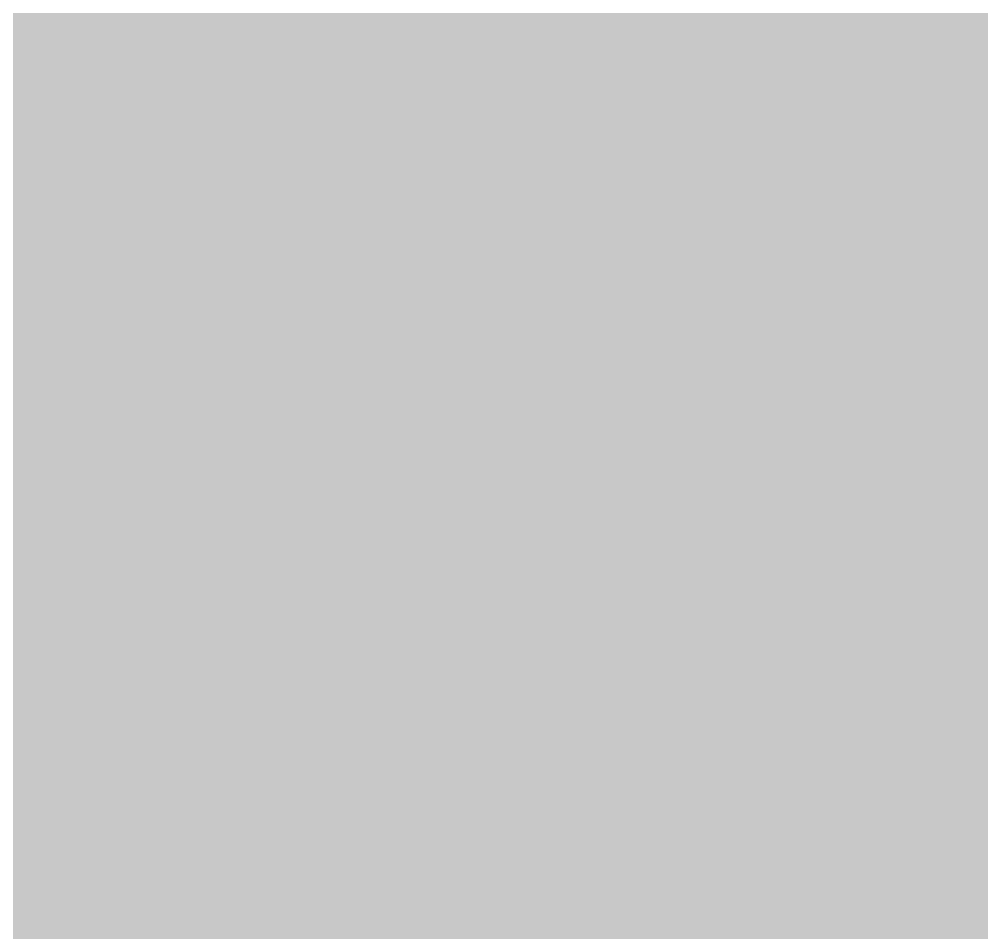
# Model space of a CAD drawing. Header units: inches. Extents: x 288635 to 693176, y 676945 to 1601077.
# Drawn here: x 500159 to 501044, y 1146998 to 1147837 of the extents above; entities that cross this region are included whole.
import ezdxf

# ---------------------------------------------------------------- set-up
doc = ezdxf.new("R2010")
doc.units = ezdxf.units.IN
doc.header["$MEASUREMENT"] = 0

msp = doc.modelspace()

# ---------------------------------------------------------------- hatches: boundary and pattern name
msp.add_hatch(color=256).paths.add_polyline_path([(512394.89, 1160162.3547), (512877.4909, 1160065.8345), (513409.5757, 1159994.0194), (513705.5326, 1159954.0743), (514604.6944, 1159867.7141), (514727.4578, 1159846.4534), (515514.0162, 1159710.2338), (516042.3373, 1159501.9534), (516403.018, 1159344.4731), (516733.2187, 1159095.5526), (516895.779, 1158872.0321), (516978.5972, 1158762.6495), (517165.0195, 1158516.4314), (517292.0198, 1158094.7906), (517286.9398, 1157810.31), (517246.2997, 1157525.8294), (517093.8994, 1157124.5086), (516936.4191, 1156921.3082), (516738.2987, 1156718.1078), (516545.2583, 1156575.8675), (516189.6576, 1156489.5074), (515818.8168, 1156448.8673), (515488.6162, 1156519.9874), (515087.2954, 1156718.1078), (514564.0543, 1157165.1487), (514203.3736, 1157510.5894), (513527.7322, 1158267.5109), (513053.2244, 1158762.6495), (512709.8506, 1159120.9526), (511695.1643, 1159846.4534), (511693.8486, 1159847.3941), (511109.6474, 1160030.2744), (511023.4429, 1160041.2459), (510550.8463, 1160101.3946), (509936.1651, 1160035.3545), (509418.004, 1159867.7141), (509381.1521, 1159846.4534), (508889.683, 1159562.9135), (508478.2022, 1159192.0728), (508130.8035, 1158762.6495), (508112.4414, 1158739.9519), (507990.5212, 1158379.2711), (508000.6812, 1157901.7502), (508076.8813, 1157683.3097), (508269.9217, 1157165.1487), (508442.6421, 1156814.628), (508757.6027, 1156316.787), (509001.4432, 1155976.4263), (509377.3639, 1155691.9458), (509600.8844, 1155570.0255), (509966.6451, 1155498.9054), (510240.9657, 1155519.2254), (510505.1262, 1155559.8655), (510591.4864, 1155585.2656), (510926.767, 1155707.1858), (511023.4429, 1155738.2999), (511368.7279, 1155849.4261), (512166.2895, 1156011.9864), (512735.2507, 1156062.7865), (513228.0117, 1156052.6265), (513497.2522, 1155951.0263), (514000.1732, 1155707.1858), (514270.2755, 1155470.8463), (514284.6538, 1155458.2653), (514589.4544, 1155026.4644), (514789.1946, 1154511.1346), (514843.4549, 1154371.1431), (514921.2847, 1153891.6288), (514960.2951, 1153614.2216), (514919.655, 1153212.9008), (514767.2547, 1152811.58), (514645.3345, 1152496.6194), (514452.2941, 1152293.419), (514122.0934, 1151968.2983), (513868.0929, 1151795.578), (513228.0117, 1151511.0974), (512730.1707, 1151363.7771), (512308.5298, 1151231.6968), (511820.8488, 1151058.9765), (511510.9682, 1150906.5762), (511328.0879, 1150794.816), (511135.0475, 1150606.8556), (511018.2072, 1150434.1352), (510998.8907, 1150381.0147), (510643.1104, 1150638.5442), (510255.7596, 1150911.5947), (509872.5403, 1151160.4627), (509906.2338, 1151201.1757), (510238.301, 1151602.4236), (510404.5458, 1151528.7078), (510998.907, 1151503.3077), (511023.4429, 1151509.1861), (511486.588, 1151620.1479), (511811.7086, 1151777.6283), (512045.3891, 1151970.6686), (511847.2687, 1152341.5094), (511765.9885, 1152295.7893), (511364.6677, 1152133.229), (511023.4429, 1151993.637), (510917.6268, 1151950.3486), (510755.0665, 1151919.8685), (510734.7465, 1152117.9889), (510785.5466, 1152265.3092), (510871.9068, 1152514.2297), (511023.4429, 1152955.0621), (511039.5471, 1153001.9107), (511379.9078, 1153768.9922), (511567.8681, 1154276.9933), (511288.4676, 1154439.5536), (511023.4429, 1153893.3213), (510902.6971, 1153644.4567), (510314.4908, 1152432.127), (510115.7661, 1152022.5432), (510096.0607, 1152090.1045), (509928.4204, 1152537.1454), (509770.9401, 1153212.7868), (509776.0201, 1153710.6278), (509801.4201, 1154061.1485), (509755.7, 1154132.2686), (509689.6599, 1154142.4286), (509603.2997, 1154086.5485), (509400.0993, 1153944.3082), (509207.0589, 1153949.3883), (508937.8184, 1154035.7484), (508409.4973, 1154289.7489), (508040.5212, 1154511.1346), (507622.0958, 1154762.1899), (506824.5342, 1155173.6707), (506550.2136, 1155254.9509), (506519.7336, 1155204.1508), (506171.1022, 1155470.8463), (506046.7235, 1155565.9933), (505564.1226, 1155845.3938), (505233.9219, 1156007.9542), (504837.6811, 1156099.3943), (504319.5201, 1156068.9143), (503887.7192, 1155936.834), (503435.4154, 1155608.3186), (503405.1182, 1155586.3133), (503308.0768, 1155470.8463), (503003.7974, 1155108.7924), (502681.3202, 1154511.1346), (502622.7967, 1154402.671), (502414.5163, 1153488.2691), (502241.7959, 1152340.1868), (501958.1867, 1151201.1757), (501926.8353, 1151075.2643), (501708.3948, 1150592.6633), (501368.0342, 1150074.5023), (501012.4334, 1149795.1017), (500606.0326, 1149586.8213), (500331.7121, 1149515.7012), (501104.1173, 1148915.8546), (501313.8474, 1148829.8998), (501491.6477, 1148941.66), (501862.4885, 1149271.8607), (502111.409, 1149708.7416), (502380.6495, 1150460.5831), (502538.1298, 1151075.2643), (502571.6169, 1151201.1757), (502792.1303, 1152030.3062), (503005.4908, 1152883.7479), (503173.1311, 1153401.909), (503295.0513, 1153843.8698), (503435.4154, 1153981.1825), (503528.7318, 1154072.4703), (503767.4923, 1154209.6306), (504356.7735, 1154148.6704), (504925.7346, 1153854.0299), (505433.7356, 1153518.7492), (505677.5761, 1153183.4685), (505748.6963, 1152980.2681), (505708.0562, 1152634.8274), (505570.8959, 1152218.2666), (504954.0923, 1151442.713), (504701.6547, 1151201.1757), (504336.4534, 1150851.7439), (503435.4154, 1149915.7819), (503025.8108, 1149490.3011), (502604.17, 1148987.3801), (502455.19, 1148594.7414), (502241.7959, 1148032.3382), (503044.4375, 1147905.338), (503400.5233, 1148539.0833), (503435.4154, 1148594.9107), (503801.359, 1149180.4205), (504471.9204, 1150028.7822), (504918.9613, 1150475.8231), (505369.3229, 1150927.8405), (505420.123, 1150346.1794), (505410.8221, 1150171.0124), (505389.643, 1149772.1382), (505354.0829, 1149507.9777), (505237.2427, 1149259.0572), (505054.3623, 1149015.2167), (504764.8017, 1148705.3361), (504414.281, 1148253.2152), (504206.0006, 1147765.5342), (504160.2805, 1147430.2536), (504221.2406, 1147094.9729), (504449.8411, 1146846.0524), (504932.4421, 1146627.6119), (505318.5228, 1146500.6117), (505686.7629, 1146421.9839), (505686.7692, 1146421.9826), (506033.2757, 1146349.174), (506512.2547, 1146252.5379), (507152.3359, 1146100.1376), (507507.9366, 1145876.6171), (507655.2569, 1145632.7766), (507746.6971, 1145363.5361), (507787.3372, 1144977.4553), (507807.6572, 1144672.6547), (507714.3974, 1144793.5611), (507536.5971, 1144895.1613), (507292.7566, 1145032.3215), (506769.5156, 1145235.522), (506495.195, 1145291.4021), (506271.6746, 1145332.0421), (505743.3535, 1145398.0823), (505286.1526, 1145393.0023), (505007.119, 1145388.4279), (504666.3914, 1145382.8422), (504117.7503, 1145342.2022), (503533.5491, 1145301.5621), (503086.5082, 1145291.4021), (502705.5074, 1145286.3221), (502431.1869, 1145296.4821), (502106.0662, 1145372.6822), (501679.3454, 1145611.4427), (500973.224, 1146200.7239), (500449.9829, 1146637.6048), (499992.782, 1147033.8455), (499560.9811, 1147414.8463), (499518.9619, 1147450.0683), (499356.9971, 1147585.8329), (499215.5404, 1147704.4069), (498809.1396, 1148197.1679), (498789.6876, 1148231.1404), (498708.0311, 1148373.7518), (498448.4589, 1148827.0891), (498158.8983, 1149385.8903), (497945.5379, 1150000.5715), (497808.3776, 1150478.0924), (497772.8176, 1150848.9332), (497741.8512, 1151201.1757), (497732.1775, 1151311.2141), (497762.6575, 1151885.2553), (497893.7854, 1152631.6856), (497945.5379, 1152865.6972), (498184.6943, 1153391.8412), (498478.939, 1153927.4193), (498789.6876, 1154285.2511), (498814.2196, 1154313.5001), (499019.7203, 1154511.1346), (499228.1126, 1154711.55), (499299.1854, 1154764.8546), (499356.9971, 1154808.2134), (499510.181, 1154923.1013), (499647.3567, 1155027.8537), (499789.5816, 1155136.4618), (500206.1424, 1155328.4861), (500296.944, 1155374.5854), (500507.3769, 1155470.8463), (500953.016, 1155674.7005), (501069.7442, 1155724.7269), (501577.7452, 1155953.3274), (501870.6568, 1156058.7756), (501958.7459, 1156090.4877), (502148.1996, 1156180.4782), (502568.3472, 1156380.0482), (502934.1079, 1156593.4087), (503370.9888, 1156877.8892), (503435.4154, 1156952.1021), (503568.1058, 1157104.9481), (503772.3096, 1157340.1702), (503938.5075, 1157622.9982), (504061.8701, 1157832.9311), (504199.0304, 1158107.2517), (504305.7106, 1158412.0523), (504294.5214, 1158762.6495), (504290.4706, 1158889.5733), (504224.4305, 1159148.6538), (504082.1902, 1159417.8943), (503889.1498, 1159605.8547), (503734.352, 1159728.6254), (503649.6444, 1159795.8073), (503594.5092, 1159839.5352), (503585.2129, 1159846.4534), (503488.2762, 1159918.5923), (503488.2732, 1159918.5946), (503488.2709, 1159918.5963), (503468.0242, 1159933.6636), (503435.4154, 1159957.9306), (503407.039, 1159979.0479), (503376.0688, 1160002.0955), (502990.1727, 1160181.4947), (502784.9087, 1160290.9847), (502784.9012, 1160290.9887), (502993.1816, 1160585.6292), (503379.2624, 1160880.2698), (503407.039, 1160900.0146), (503435.4154, 1160920.1858), (503442.9752, 1160925.5596), (503800.9032, 1161179.9904), (503948.8648, 1161256.9304), (504203.2042, 1160880.6307), (504278.3538, 1160769.4456), (504725.3947, 1160251.2846), (505065.7554, 1159966.804), (505295.2612, 1159846.4534), (505482.3162, 1159748.3636), (505585.3935, 1159728.6254), (505959.8372, 1159656.9234), (506284.9578, 1159621.3634), (506757.3988, 1159590.8833), (507328.0446, 1159728.6254), (507346.68, 1159733.1236), (507573.3396, 1159846.4534), (507946.1212, 1160032.8442), (508332.8896, 1160311.5962), (508510.0023, 1160439.245), (509211.0437, 1161175.8465), (509515.8443, 1161800.6877), (509663.1646, 1162283.2887), (509706.1802, 1162871.8374), (511023.4429, 1163545.6846), (511245.4233, 1163659.2389), (511214.9741, 1163487.9064), (511190.9276, 1163352.6011), (511099.4874, 1162737.9199), (511063.9273, 1162311.199), (511084.2474, 1161874.3181), (511114.7274, 1161513.6374), (511190.9276, 1161208.8368), (511409.368, 1160751.6359), (511851.3289, 1160401.1152), (512394.89, 1160162.3547)], flags=0)

doc.saveas('drawing.dxf')
